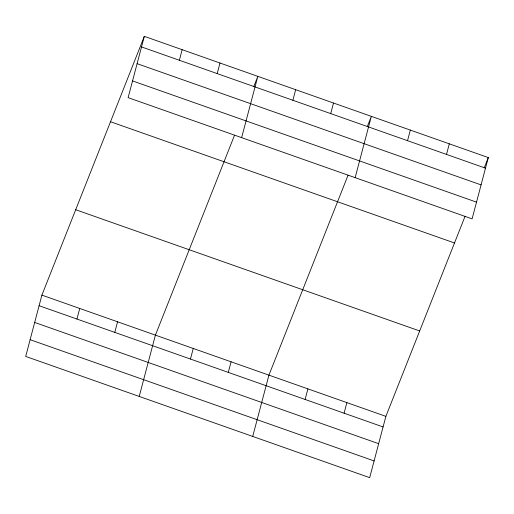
<?xml version="1.0" encoding="UTF-8"?>
<svg xmlns="http://www.w3.org/2000/svg" width="514" height="514" viewBox="0 0 514 514"><rect width="100%" height="100%" fill="white"/><g stroke="black" fill="none" stroke-linecap="round" stroke-linejoin="round"><path stroke-width="0.77" d="M144.318 36.346L128.121 97.641L472.103 218.874L488.3 157.573L144.318 36.346L41.897 295.126L25.7 356.427L369.682 477.654L385.879 416.359L464.99 216.471M76.939 319.046L79.734 308.458M179.36 60.266L182.155 49.678M114.776 332.378L117.571 321.796M217.197 73.598L219.992 63.016M139.217 396.429L155.408 335.134L234.525 135.246M241.638 137.649L257.835 76.348L253.755 86.654M190.45 359.055L193.251 348.466M292.871 100.269L295.672 89.687M228.287 372.387L231.088 361.805M330.714 113.607L333.509 103.018M252.727 436.437L268.925 375.136L348.036 175.255M355.148 177.658L371.346 116.357L367.266 126.662M305.11 399.462L307.912 388.88M407.531 140.682L410.333 130.093M344.097 413.205L346.892 402.616M446.518 154.418L449.313 143.836M484.22 167.879L488.3 157.573M141.523 46.928L485.505 168.162M137.097 63.665L481.085 184.899M132.541 80.91L476.523 202.137M110.516 121.741L454.498 242.974M75.693 209.725L419.675 330.958M41.897 295.126L385.879 416.359M39.103 305.708L383.084 426.941M34.676 322.445L378.657 443.678M30.12 339.69L374.102 460.923"/></g></svg>
